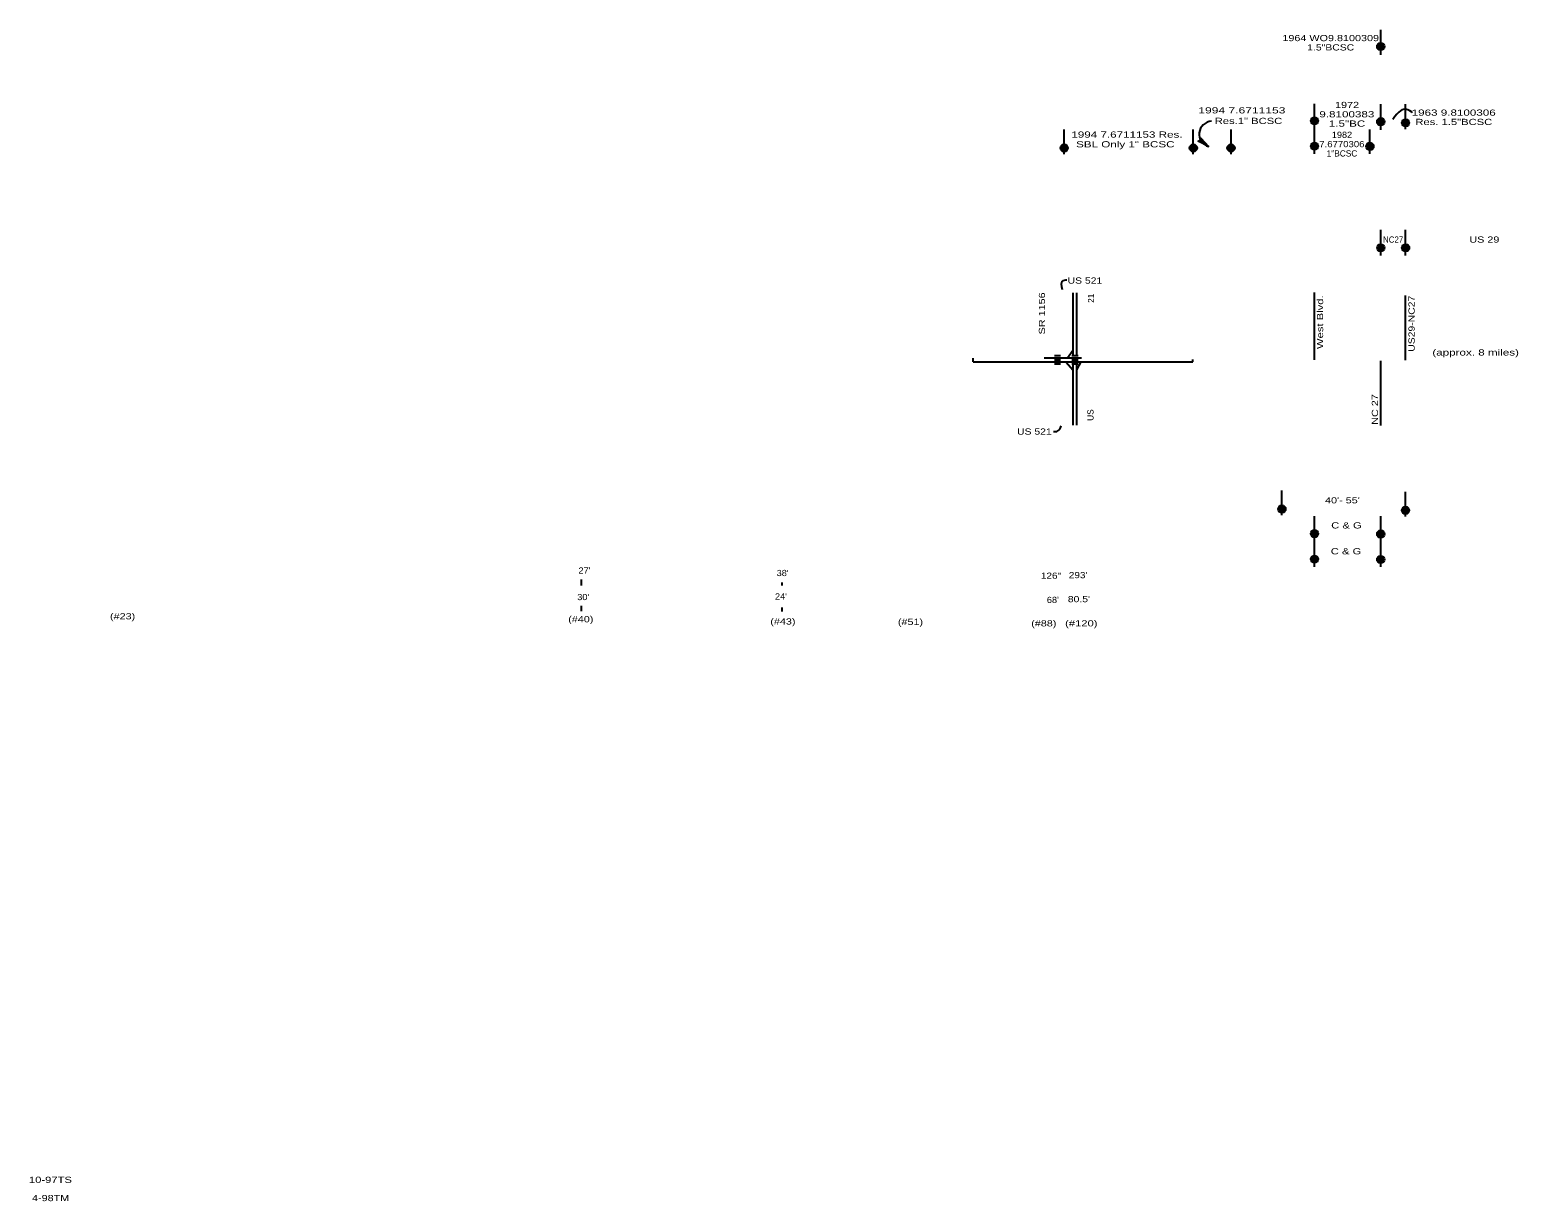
# Model space of a CAD drawing. Extents: x 0.67 to 7.86, y -6.62 to -0.96.
import ezdxf
from ezdxf.enums import TextEntityAlignment as Align

# ---------------------------------------------------------------- set-up
doc = ezdxf.new("R2010")
doc.units = 0
doc.header["$LTSCALE"] = 0.012
doc.layers.add('1', color=7, linetype='Continuous', lineweight=25)

msp = doc.modelspace()

# ---------------------------------------------------------------- hatches: boundary and pattern name
at = {"layer": '1'}
for points in [[(7.21192, -1.04104, 1), (7.17609, -1.04104, 1)], [(6.89192, -1.39959, 1), (6.85609, -1.39959, 1)], [(7.21192, -1.40399, 1), (7.17609, -1.40399, 1)], [(7.33192, -1.4096, 1), (7.29609, -1.4096, 1)], [(6.89192, -1.52219, 1), (6.85609, -1.52219, 1)], [(7.15992, -1.52311, 1), (7.12409, -1.52311, 1)], [(5.68292, -1.53101, 1), (5.64709, -1.53101, 1)], [(6.30692, -1.53101, 1), (6.27109, -1.53101, 1)], [(6.48892, -1.53101, 1), (6.45309, -1.53101, 1)], [(7.21212, -2.01301, 1), (7.17629, -2.01301, 1)], [(7.33212, -2.01301, 1), (7.29629, -2.01301, 1)], [(6.73492, -3.27423, 1), (6.69909, -3.27423, 1)], [(7.33192, -3.28039, 1), (7.29609, -3.28039, 1)], [(6.89192, -3.39286, 1), (6.85609, -3.39286, 1)], [(7.21209, -3.39489, 1), (7.17626, -3.39489, 1)], [(6.89192, -3.51586, 1), (6.85609, -3.51586, 1)], [(7.21192, -3.51789, 1), (7.17609, -3.51789, 1)]]:
    msp.add_hatch(color=256, dxfattribs=at).paths.add_polyline_path(points)

# ---------------------------------------------------------------- linework, layer by layer
for p, q in [((7.194, -1.081), (7.194, -0.96)), ((6.874, -1.559), (6.874, -1.318)), ((7.194, -1.443), (7.194, -1.319)), ((7.314, -1.44), (7.314, -1.32)), ((5.665, -1.561), (5.665, -1.441)), ((6.289, -1.561), (6.289, -1.441)), ((6.471, -1.561), (6.471, -1.441)), ((7.142, -1.559), (7.142, -1.441)), ((7.194, -2.05), (7.194, -1.926)), ((7.314, -2.05), (7.314, -1.926)), ((6.874, -2.553), (6.874, -2.228)), ((5.709, -2.532), (5.709, -2.231)), ((5.727, -2.532), (5.727, -2.231)), ((7.314, -2.555), (7.314, -2.243)), ((5.682, -2.544), (5.709, -2.505)), ((5.226, -2.563), (5.226, -2.545)), ((5.226, -2.563), (6.286, -2.563)), ((5.569, -2.544), (5.749, -2.544)), ((5.618, -2.533), (5.648, -2.533)), ((5.618, -2.553), (5.648, -2.553)), ((5.618, -2.573), (5.648, -2.573)), ((5.673, -2.563), (5.709, -2.604)), ((5.703, -2.532), (5.733, -2.532)), ((5.703, -2.553), (5.733, -2.553)), ((5.703, -2.573), (5.733, -2.573)), ((5.709, -2.869), (5.709, -2.573)), ((5.727, -2.602), (5.748, -2.563)), ((5.727, -2.869), (5.727, -2.573)), ((6.286, -2.563), (6.286, -2.552)), ((7.194, -2.87), (7.194, -2.558)), ((6.717, -3.304), (6.717, -3.184)), ((7.314, -3.31), (7.314, -3.191)), ((6.874, -3.553), (6.874, -3.308)), ((7.194, -3.554), (7.194, -3.308)), ((3.333, -3.615), (3.333, -3.643)), ((4.302, -3.629), (4.302, -3.643)), ((3.333, -3.742), (3.333, -3.767)), ((4.302, -3.749), (4.302, -3.769))]:
    msp.add_line(p, q, dxfattribs=at)
msp.add_lwpolyline([(6.363, -1.524), (6.313, -1.498), (6.325, -1.495), (6.325, -1.483), (6.363, -1.524), (6.325, -1.486), (6.325, -1.49), (6.362, -1.523), (6.325, -1.493), (6.325, -1.495), (6.323, -1.496), (6.362, -1.523), (6.32, -1.496), (6.317, -1.497)], close=True, dxfattribs=at)
for centre in [(7.19401, -1.04104), (6.87401, -1.39959), (7.19401, -1.40399), (7.31401, -1.4096), (6.87401, -1.52219), (7.14201, -1.52311), (5.66501, -1.53101), (6.28901, -1.53101), (6.47101, -1.53101), (7.19421, -2.01301), (7.31421, -2.01301), (6.71701, -3.27423), (7.31401, -3.28039), (6.87401, -3.39286), (7.19417, -3.39489), (6.87401, -3.51586), (7.19401, -3.51789)]:
    msp.add_circle(centre, 0.01792, dxfattribs=at)
msp.add_arc((6.37953, -1.46409), 0.06214, 92.32967, 254.57775, dxfattribs=at)
for points in [[(7.347, -1.361), (7.343, -1.357), (7.315, -1.334), (7.283, -1.35), (7.252, -1.393)], [(5.678, -2.169), (5.67, -2.168), (5.65, -2.172), (5.649, -2.192), (5.656, -2.214)], [(5.614, -2.9), (5.62, -2.901), (5.637, -2.9), (5.647, -2.887), (5.65, -2.872)]]:
    msp.add_open_spline(points, degree=3, dxfattribs=at)

# ---------------------------------------------------------------- texts
for s, width, p in [('1964 WO9.8100309', 1.3, (6.9525, -1.015)), ('1.5"BCSC', 1.25, (6.9525, -1.06)), ('1994 7.6711153', 1.45, (6.5235, -1.364)), ('9.8100383', 1.4, (7.0305, -1.383)), ('1972', 1.3, (7.0315, -1.338)), ('1963 9.8100306', 1.4, (7.5465, -1.375)), ('Res.1" BCSC', 1.35, (6.5555, -1.415)), ('1.5"BC', 1.4, (7.0315, -1.428)), ('Res. 1.5"BCSC', 1.35, (7.547, -1.42)), ('1994 7.6711153 Res.', 1.4, (5.9685, -1.481)), ('SBL Only 1" BCSC', 1.4, (5.9605, -1.528)), ('7.6770306', 1.15, (7.0065, -1.527)), ('1982', 1.1, (7.007, -1.482)), ('NC27', 0.95, (7.254, -1.988)), ('US 29', 1.3, (7.6945, -1.988)), ('US 521', 1.25, (5.7655, -2.186)), ('(approx. 8 miles)', 1.4, (7.6525, -2.533)), ('US 521', 1.25, (5.5215, -2.915)), ("40'- 55'", 1.3, (7.009, -3.247)), ('C & G', 1.35, (7.0285, -3.368)), ('C & G', 1.35, (7.0265, -3.493)), ("27'", 1.1, (3.3485, -3.586)), ("38'", 1.1, (4.3055, -3.598)), ('126"', 1.2, (5.6015, -3.611)), ("293'", 1.2, (5.7325, -3.608)), ("30'", 1.1, (3.3425, -3.714)), ("24'", 1.1, (4.2975, -3.711)), ("68'", 1.1, (5.6105, -3.728)), ("80.5'", 1.25, (5.7365, -3.724)), ('(#23)', 1.3, (1.118, -3.807)), ('(#40)', 1.3, (3.331, -3.821)), ('(#43)', 1.3, (4.307, -3.832)), ('(#51)', 1.3, (4.923, -3.834)), ('(#88)', 1.3, (5.567, -3.841)), ('(#120)', 1.35, (5.748, -3.841)), ('10-97TS', 1.35, (0.7695, -6.528)), ('4-98TM', 1.3, (0.7705, -6.616))]:
    msp.add_text(s, height=0.03, dxfattribs=dict(at, width=width)).set_placement(p, align=Align.CENTER)
msp.add_text('1"BCSC', height=0.03, dxfattribs=at).set_placement((7.007, -1.572), align=Align.CENTER)
for s, width, p in [('SR 1156', 1.3, (5.573, -2.3295)), ('West Blvd.', 1.35, (6.916, -2.372)), ('US29-NC27', 1.25, (7.358, -2.3795)), ('NC 27', 1.3, (7.181, -2.7935))]:
    msp.add_text(s, height=0.03, rotation=90, dxfattribs=dict(at, width=width)).set_placement(p, align=Align.CENTER)
for s, p in [('21', (5.81, -2.2565)), ('US', (5.807, -2.8205))]:
    msp.add_text(s, height=0.03, rotation=90, dxfattribs=at).set_placement(p, align=Align.CENTER)

doc.saveas('drawing.dxf')
